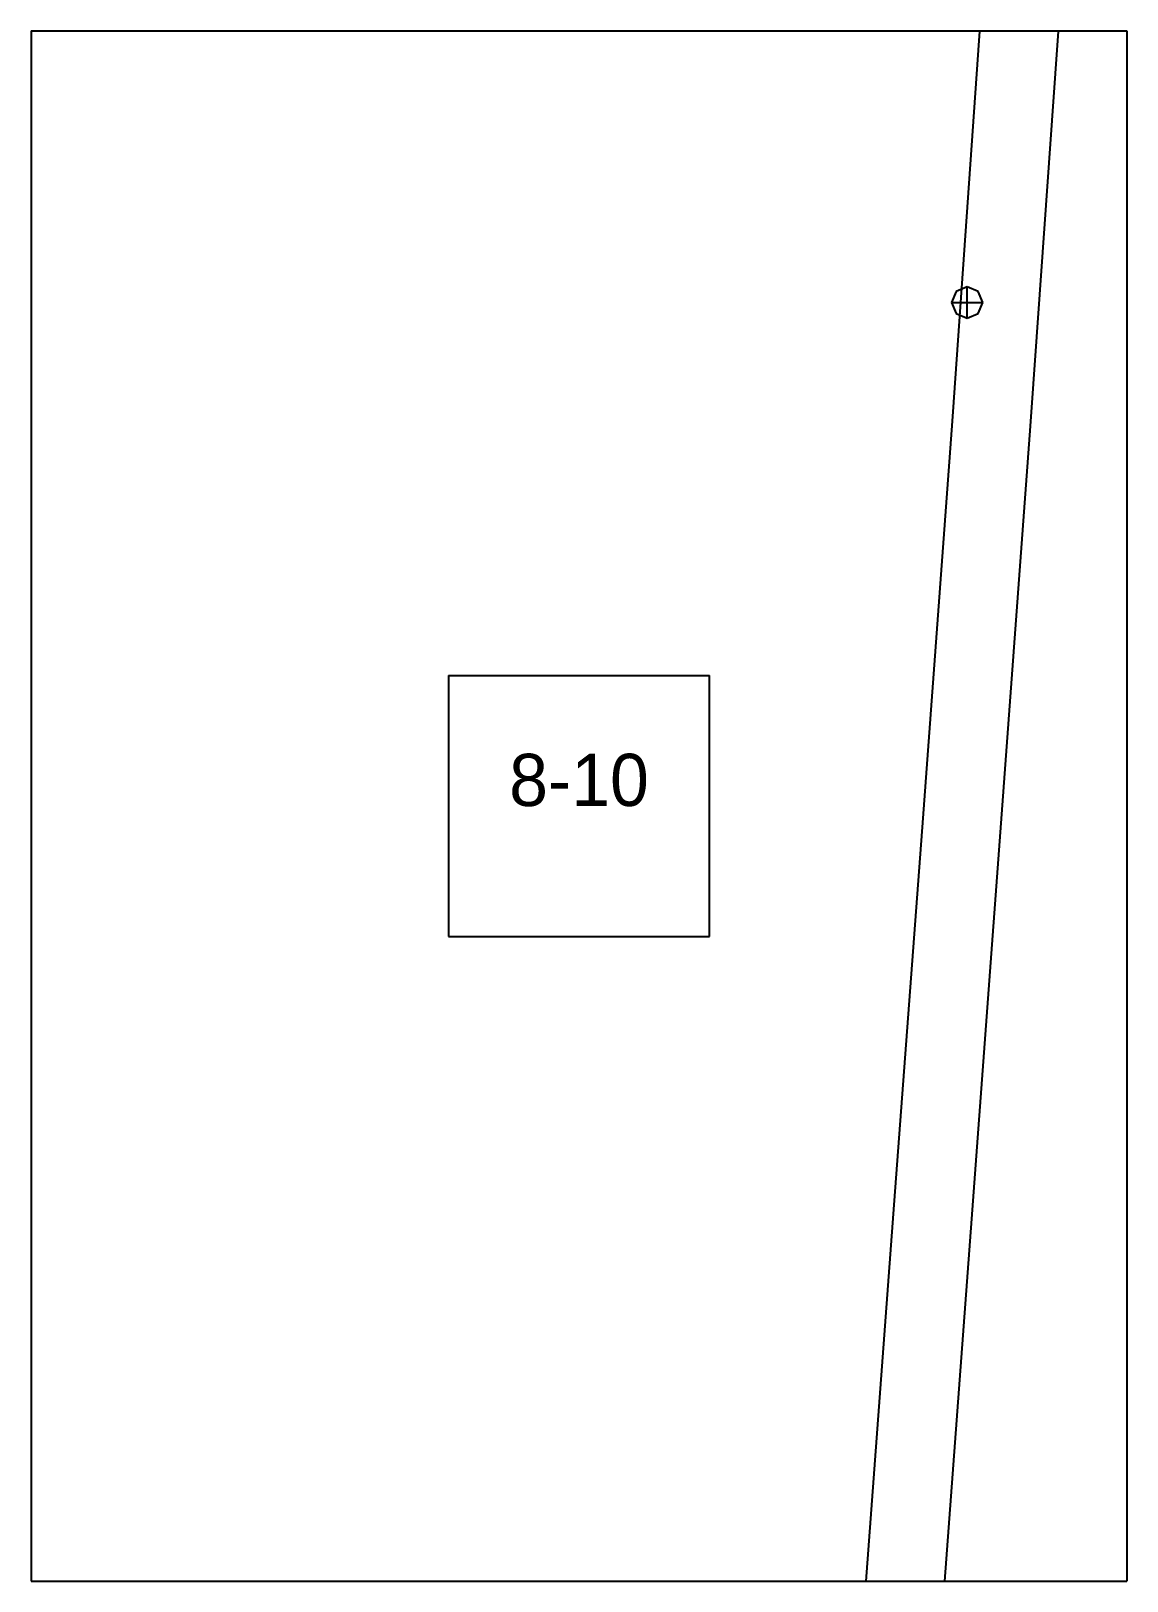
# Paper-space layout 'Plan 8-10' of a CAD drawing. Header units: metres, sheet in millimetres. Extents: x 0 to 210, y 0 to 297.
# The model-space entities are those that its viewports show. They can reach past a viewport. Long polylines and large blocks are cut down to what shows.
import ezdxf
from ezdxf.enums import TextEntityAlignment as Align

# ---------------------------------------------------------------- set-up
doc = ezdxf.new("R2010")
doc.units = ezdxf.units.M
for name, color, linetype in [('default', 7, 'Continuous'), ('TEXTLAYER', 7, 'Continuous'), ('VIEWPORTS', 7, 'Continuous')]:
    doc.layers.add(name, color=color, linetype=linetype)

msp = doc.modelspace()

# ---------------------------------------------------------------- linework, layer by layer
at = {"color": 9}
for p, q in [((1890, -1782), (1890, -2079)), ((1890, -1782), (1890, -2079)), ((2100, -1782), (2100, -2079)), ((2100, -1782), (2100, -2079)), ((1680, -2079), (1890, -2079)), ((1680, -2079), (1890, -2079)), ((1890, -2079), (2100, -2079)), ((1890, -2079), (1890, -2376)), ((1890, -2079), (2100, -2079)), ((1890, -2079), (1890, -2376)), ((2100, -2079), (2310, -2079)), ((2100, -2079), (2100, -2376)), ((2100, -2079), (2310, -2079)), ((2100, -2079), (2100, -2376)), ((1970, -2202.5), (2020, -2202.5)), ((1970, -2202.5), (1970, -2252.5)), ((2020, -2252.5), (2020, -2202.5)), ((1970, -2252.5), (2020, -2252.5)), ((1680, -2376), (1890, -2376)), ((1680, -2376), (1890, -2376)), ((1890, -2376), (2100, -2376)), ((1890, -2376), (1890, -2673)), ((1890, -2376), (2100, -2376)), ((1890, -2376), (1890, -2673)), ((2100, -2376), (2310, -2376)), ((2100, -2376), (2100, -2673)), ((2100, -2376), (2310, -2376)), ((2100, -2376), (2100, -2673))]:
    msp.add_line(p, q, dxfattribs=at)
at = {"layer": 'default', "color": 7, "linetype": 'Continuous'}
for p, q in [((2071.92, -2077.68), (2077.26, -2001.78)), ((2086.89, -2078.62), (2092.23, -2002.72)), ((2066.56, -2153.76), (2071.92, -2077.68)), ((2081.53, -2154.7), (2086.89, -2078.62)), ((2067.24, -2128.91), (2066.37, -2131.03)), ((2069.37, -2128.03), (2067.24, -2128.91)), ((2071.49, -2128.91), (2069.37, -2128.03)), ((2069.37, -2134.03), (2069.37, -2128.03)), ((2072.37, -2131.03), (2071.49, -2128.91)), ((2066.37, -2131.03), (2067.24, -2133.15)), ((2066.37, -2131.03), (2072.37, -2131.03)), ((2071.49, -2133.15), (2072.37, -2131.03)), ((2067.24, -2133.15), (2069.37, -2134.03)), ((2069.37, -2134.03), (2071.49, -2133.15)), ((2060.92, -2229.82), (2066.56, -2153.76)), ((2075.89, -2230.76), (2081.53, -2154.7)), ((2055.28, -2305.66), (2060.92, -2229.82)), ((2070.25, -2306.6), (2075.89, -2230.76)), ((2049.67, -2381.02), (2055.28, -2305.66)), ((2064.64, -2381.96), (2070.25, -2306.6)), ((2050.92, -2377.35), (2048.8, -2378.23)), ((2053.04, -2378.23), (2050.92, -2377.35)), ((2050.92, -2383.35), (2050.92, -2377.35))]:
    msp.add_line(p, q, dxfattribs=at)

# ---------------------------------------------------------------- texts
at = {"layer": 'TEXTLAYER', "color": 1}
msp.add_text('8-10', height=10, dxfattribs=at).set_placement((1995, -2227.5), align=Align.CENTER)

psp = doc.layouts.new('Plan 8-10')

# ---------------------------------------------------------------- viewports
at = {"layer": 'VIEWPORTS'}
psp.add_viewport(center=(105, 148.5), size=(210, 297), view_center_point=(1995, -2227.5), view_height=297, dxfattribs=at)

doc.saveas('drawing.dxf')
